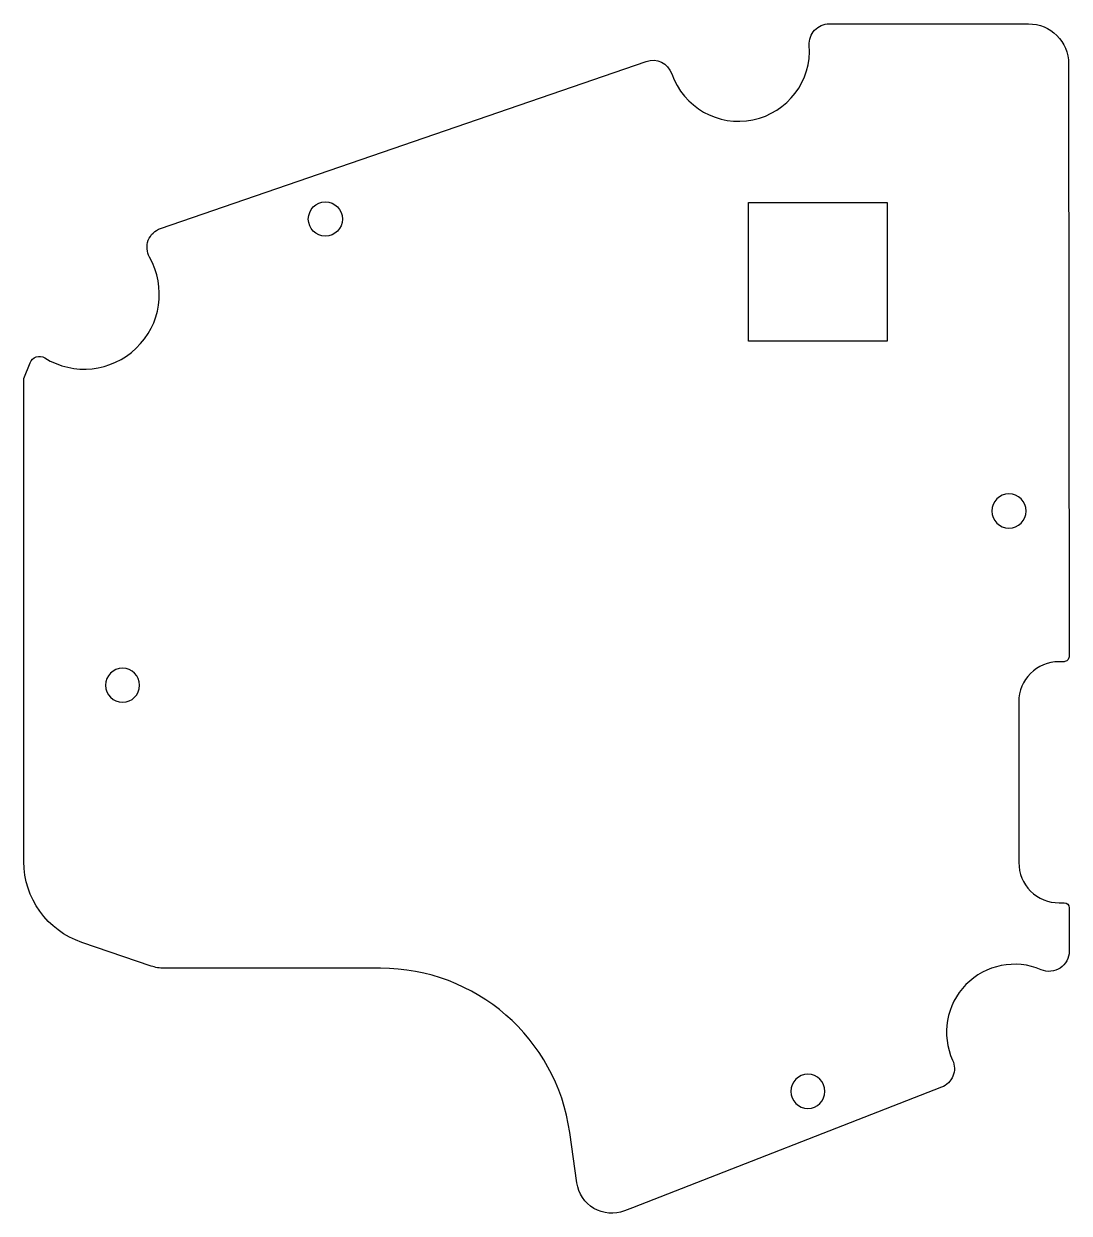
# Model space of a CAD drawing. Header units: millimetres. Extents: x -128 to -24, y -54 to 64.
import ezdxf

# ---------------------------------------------------------------- set-up
doc = ezdxf.new("R2010")
doc.units = ezdxf.units.MM
doc.layers.get('0').update_dxf_attribs({"linetype": 'CONTINUOUS'})

msp = doc.modelspace()

# ---------------------------------------------------------------- linework, layer by layer
msp.add_lwpolyline([(-36.7, -41.41), (-67.44, -53.4), (-68.25, -53.71, -0.48382), (-72.98, -50.94), (-73.69, -45.91, 0.373726), (-92.51, -29.57), (-114.05, -29.57, -0.082288), (-115.34, -29.35), (-122.24, -27, -0.320985), (-128, -18.96), (-128.01, 29.14), (-127.38, 30.7, -0.465041), (-125.92, 31.18, 0.776065), (-115.49, 41.19, -0.468753), (-114.4, 44.06), (-66.09, 60.69, -0.413171), (-63.55, 59.46, 0.876598), (-49.86, 62.29, -0.435597), (-47.87, 64.43), (-28.06, 64.43, -0.413511), (-24.06, 60.45), (-24.02, 1.44, -0.414214), (-24.52, 0.94), (-25.02, 0.94, 0.414213), (-29.02, -3.06), (-29.01, -19.06, 0.414214), (-25.01, -23.06), (-24.51, -23.06, -0.414213), (-24.01, -23.56), (-24, -27.88, -0.538816), (-26.79, -29.72, 0.685141), (-35.6, -38.72, -0.430299)], format="xyb", close=True)
msp.add_lwpolyline([(-42.1, 46.64), (-42.1, 32.84), (-55.9, 32.84), (-55.9, 46.64)], close=True)
msp.add_circle((-98, 45), 1.7)
at = {"extrusion": (-1.22465e-16, 0, -1)}
for centre in [(30, 15.94), (118.18, -1.4), (50, -41.82)]:
    msp.add_circle(centre, 1.7, dxfattribs=at)

doc.saveas('drawing.dxf')
